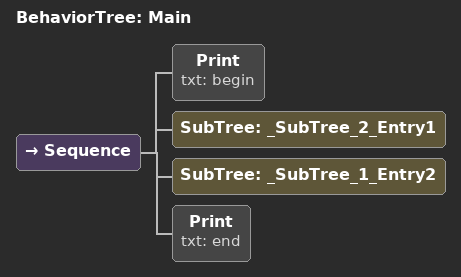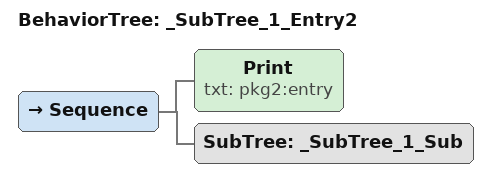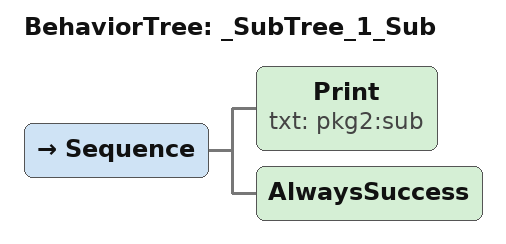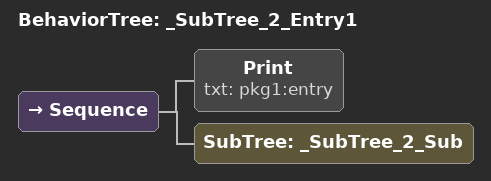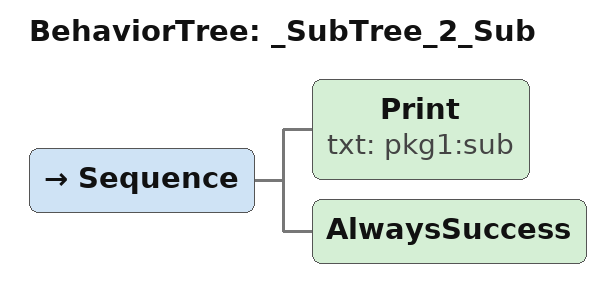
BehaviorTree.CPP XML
<?xml version="1.0" encoding="UTF-8"?>
<root BTCPP_format="4" main_tree_to_execute="Main">
    <BehaviorTree ID="Main">
        <Sequence>
            <Print txt="begin"/>
            <SubTree ID="_SubTree_2_Entry1"/>
            <SubTree ID="_SubTree_1_Entry2"/>
            <Print txt="end"/>
        </Sequence>
    </BehaviorTree>
    <BehaviorTree ID="_SubTree_1_Entry2">
        <Sequence>
            <Print txt="pkg2:entry"/>
            <SubTree ID="_SubTree_1_Sub"/>
        </Sequence>
    </BehaviorTree>
    <BehaviorTree ID="_SubTree_1_Sub">
        <Sequence>
            <Print txt="pkg2:sub"/>
            <AlwaysSuccess/>
        </Sequence>
    </BehaviorTree>
    <BehaviorTree ID="_SubTree_2_Entry1">
        <Sequence>
            <Print txt="pkg1:entry"/>
            <SubTree ID="_SubTree_2_Sub"/>
        </Sequence>
    </BehaviorTree>
    <BehaviorTree ID="_SubTree_2_Sub">
        <Sequence>
            <Print txt="pkg1:sub"/>
            <AlwaysSuccess/>
        </Sequence>
    </BehaviorTree>
</root>
